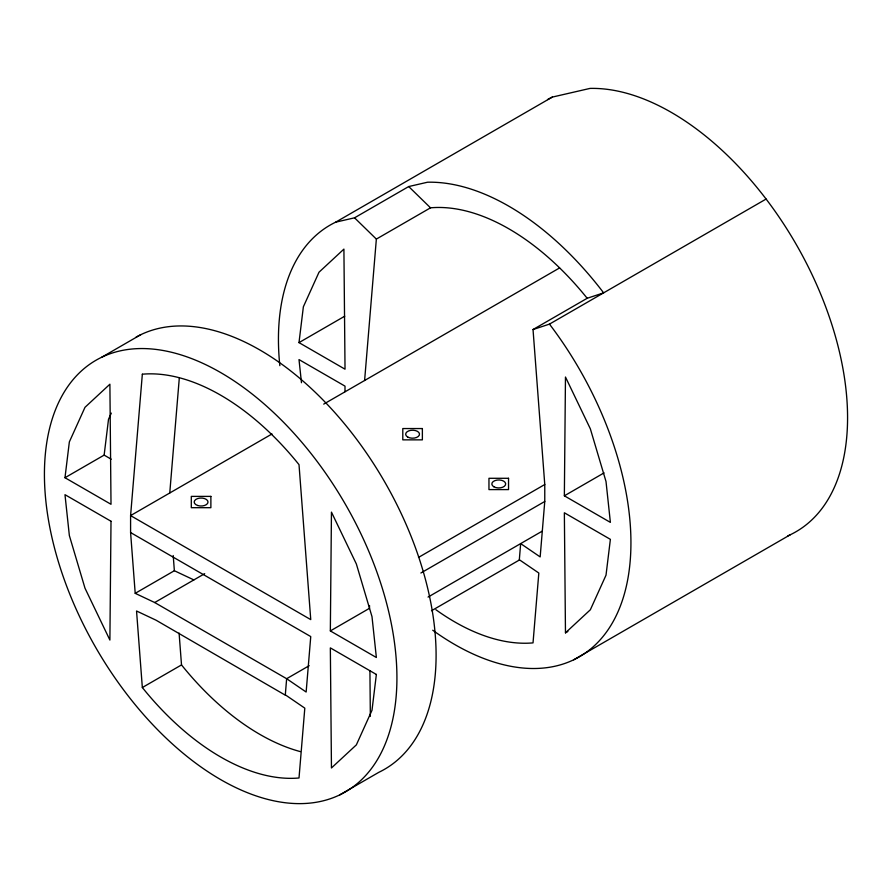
<?xml version="1.0" encoding="UTF-8"?>
<svg xmlns="http://www.w3.org/2000/svg" width="892" height="892" viewBox="0 0 892 892"><rect width="100%" height="100%" fill="white"/><g stroke="black" fill="none" stroke-linecap="round" stroke-linejoin="round"><path stroke-width="1.34" d="M330.341 630.923L331.456 512.131L356.354 563.967L371.997 616.64L376.368 657.504L330.341 630.923L369.5 608.311L369.533 605.545M344.97 391.677L345.026 386.147L298.998 359.576L301.474 382.724M564.357 495.818L565.472 377.026L590.359 428.862L606.014 481.524L610.384 522.389L564.357 495.818L604.074 472.883M169.759 492.986L179.314 377.929M364.605 380.494L376.357 239.089L354.548 217.815L335.693 222.164A249.247 143.902 60 0 0 279.843 365.653M354.548 217.815L408.703 186.551L427.558 182.213A249.247 143.902 60 0 1 603.628 292.855L587.181 298.274L533.026 329.538L544.767 484.512L544.767 501.471L540.162 556.92L520.66 543.596L519.3 560.053L431.494 610.741M64.982 477.722L69.353 441.908L84.996 407.31L109.894 384.218L111.009 504.292L64.982 477.722L104.141 455.11L108.512 419.296L111.31 413.119M298.998 342.617L303.369 306.792L319.013 272.205L343.911 249.113L345.026 369.188L298.998 342.617L344.725 316.203M565.472 632.852L590.359 609.76L606.014 575.173L610.384 539.348L564.357 512.777L565.472 632.852L567.87 631.469M101.677 357.268L140.836 334.656M335.693 222.164L552.326 97.083L590.025 88.408A249.247 143.902 60 0 1 816.682 284.738A249.247 143.902 60 0 1 787.892 535.847M376.357 239.089L430.513 207.825A221.55 127.913 60 0 1 587.181 298.274M271.993 433.969L130.589 515.598L130.589 532.557L135.205 593.336L154.706 602.535L286.644 678.712L306.146 692.025L310.75 636.576L130.589 532.557M323.718 404.109L559.585 267.935M533.026 329.538L549.472 324.119L766.105 199.05M135.205 593.336L174.364 570.724L193.865 579.923M154.706 602.535L204.692 573.668M309.201 665.688L286.644 678.712L285.284 695.158L156.044 620.196L136.543 610.998L142.341 687.531L181.511 664.919L179.091 633.064M418.482 557.422L544.767 484.512M420.89 572.998L544.767 501.471M428.048 597.071L542.325 531.097M339.674 794.917A249.247 143.902 60 0 0 273.766 412.684A249.247 143.902 60 0 0 48.581 520.672A249.247 143.902 60 0 0 339.674 794.917L378.844 772.305A249.247 143.902 60 0 0 387.619 487.077A249.247 143.902 60 0 0 136.097 337.12M573.69 659.801L790.323 534.732M104.141 455.11L111.221 459.202M519.322 559.719L538.824 573.032L533.026 642.876A221.55 127.913 60 0 1 435.898 609.727M285.306 694.823L304.808 708.148L299.01 777.98A221.55 127.913 60 0 1 142.341 687.531M408.703 186.551L430.513 207.825M173.215 555.526L174.364 570.724M369.924 670.817L370.347 716.365M300.392 751.621A221.55 127.913 60 0 1 181.511 664.919M549.472 324.119A249.247 143.902 60 0 1 620.464 605.779A249.247 143.902 60 0 1 432.72 630.22M547.577 99.547A249.247 143.902 60 0 1 552.326 97.083M111.009 521.251L109.894 640.055L84.996 588.207L69.353 535.546L64.982 494.681L111.009 521.251M142.341 374.205L130.589 515.598L310.75 619.617L299.01 464.654A221.55 127.913 60 0 0 142.341 374.205M376.368 674.463L371.997 710.277L356.354 744.876L331.456 767.967L330.341 647.882L376.368 674.463M422.373 428.55L402.794 428.55L402.794 439.856L422.373 439.856L422.373 428.55M508.54 478.29L488.961 478.29L488.961 489.597L508.54 489.597L508.54 478.29M210.88 496.387L191.301 496.387L191.301 507.693L210.88 507.693L210.88 496.387M493.856 486.776A6.924 4.003 0 0 0 505.441 484.98A6.924 4.003 0 0 0 496.955 480.086A6.924 4.003 0 0 0 493.856 486.776M407.689 437.024A6.924 4.003 0 0 0 419.273 435.229A6.924 4.003 0 0 0 410.799 430.334A6.924 4.003 0 0 0 407.689 437.024M197.634 505.496A6.924 4.003 0 0 0 208.014 502.04A6.924 4.003 0 0 0 197.634 498.572A6.924 4.003 0 0 0 197.634 505.496"/></g></svg>
